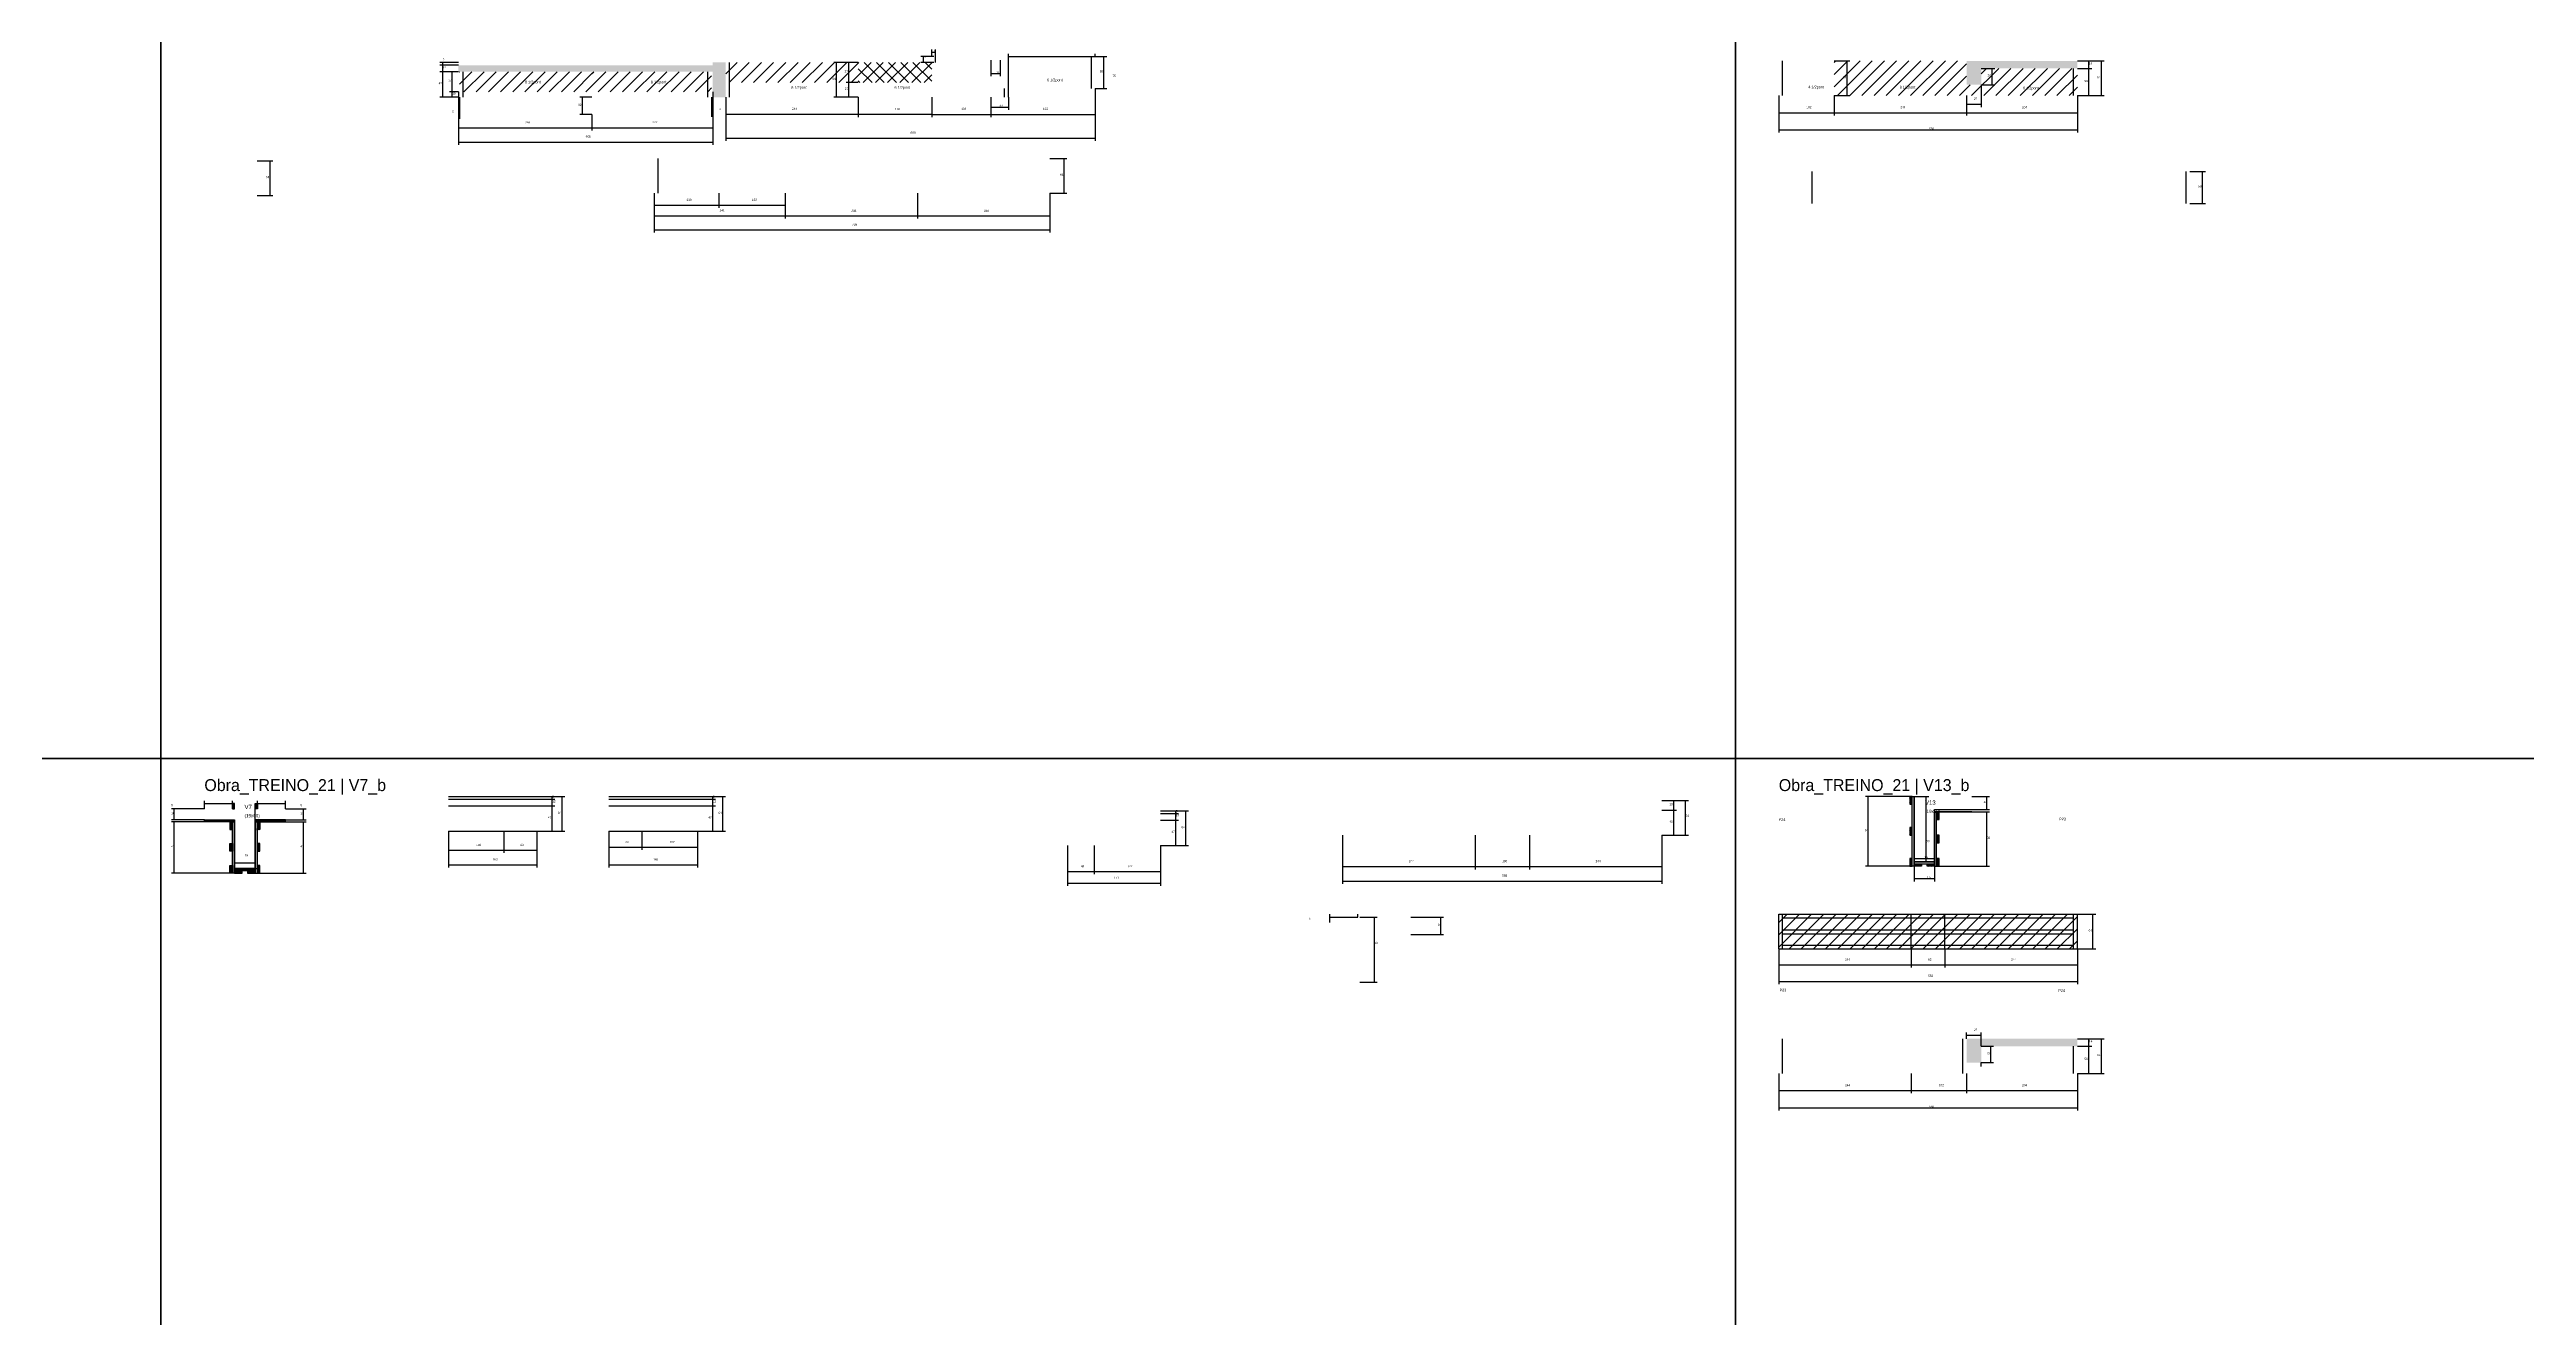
# Model space of a CAD drawing. Header units: metres. Extents: x -41 to 34800, y -36000 to 1848.
# Drawn here: x 8495 to 13057, y -24429 to -22095 of the extents above; entities that cross this region are included whole.
import ezdxf

# ---------------------------------------------------------------- set-up
doc = ezdxf.new("R2010")
doc.units = ezdxf.units.M
for name, color, linetype in [('CELL_BORDER', 8, 'Continuous'), ('COTA', 4, 'Continuous'), ('Cota Seção (2x)', 4, 'Continuous'), ('Hachura', 253, 'Continuous'), ('LABEL_ID', 3, 'Continuous'), ('Madeira', 126, 'Continuous'), ('NOMENCLATURA', 7, 'Continuous'), ('Painéis', 200, 'Continuous'), ('SARR_2.2x7', 40, 'Continuous'), ('Texto Seção', 7, 'Continuous')]:
    doc.layers.add(name, color=color, linetype=linetype)

msp = doc.modelspace()

# ---------------------------------------------------------------- hatches: boundary and pattern name
at = {"layer": 'COTA'}
h = msp.add_hatch(dxfattribs=at)
h.set_pattern_fill('AR-CONC', scale=0.03)
h.paths.add_polyline_path([(9716.4, -22182.7), (9740.4, -22182.7), (9740.4, -22118.7), (9716.4, -22118.7), (9716.4, -22123.7), (9247.9, -22123.7), (9247.9, -22135.7), (9716.4, -22135.7)])
h = msp.add_hatch(dxfattribs=at)
h.set_pattern_fill('AR-CONC', scale=0.03)
h.paths.add_polyline_path([(12053, -22129.7), (12230, -22129.7), (12230, -22115.7), (12026, -22115.7), (12026, -22159.7), (12053, -22159.7)])
h = msp.add_hatch(dxfattribs=at)
h.set_pattern_fill('AR-CONC', scale=0.03)
h.paths.add_polyline_path([(12053, -23929.8), (12230, -23929.8), (12230, -23915.8), (12026, -23915.8), (12026, -23959.8), (12053, -23959.8)])
at = {"layer": 'Hachura'}
h = msp.add_hatch(dxfattribs=at)
h.set_pattern_fill('ANSI31', scale=5)
h.paths.add_polyline_path([(9984.4, -22155.7), (9984.4, -22118.7), (9740.4, -22118.7), (9740.4, -22155.7)])
h = msp.add_hatch(dxfattribs=at)
h.set_pattern_fill('ANSI37', scale=5)
h.paths.add_polyline_path([(10119.9, -22155.7), (10119.9, -22118.7), (9984.4, -22118.7), (9984.4, -22155.7)])
h = msp.add_hatch(dxfattribs=at)
h.set_pattern_fill('ANSI31', scale=5)
h.paths.add_polyline_path([(12026, -22179.7), (12026, -22115.7), (11782, -22115.7), (11782, -22179.7)])
h = msp.add_hatch(dxfattribs=at)
h.set_pattern_fill('ANSI31', scale=5)
h.paths.add_polyline_path([(9493.9, -22135.7), (9249.9, -22135.7), (9249.9, -22172.7), (9493.9, -22172.7)])
h = msp.add_hatch(dxfattribs=at)
h.set_pattern_fill('ANSI31', scale=5)
h.paths.add_polyline_path([(9493.9, -22135.7), (9493.9, -22172.7), (9714.4, -22172.7), (9714.4, -22135.7)])
h = msp.add_hatch(dxfattribs=at)
h.set_pattern_fill('ANSI31', scale=5)
h.paths.add_polyline_path([(12053, -22129.7), (12053, -22159.7), (12026, -22159.7), (12026, -22179.7), (12230, -22179.7), (12230, -22129.7)])
h = msp.add_hatch(color=8, dxfattribs=at)
h.dxf.hatch_style = 1
h.paths.add_polyline_path([(8835.6, -23482.8), (8831.6, -23482.8), (8831.6, -23482.8), (8831.6, -23492.8), (8831.6, -23492.8), (8835.6, -23492.8), (8835.6, -23492.8), (8835.6, -23482.8)])
h = msp.add_hatch(color=8, dxfattribs=at)
h.dxf.hatch_style = 1
h.paths.add_polyline_path([(8873.6, -23482.8), (8877.6, -23482.8), (8877.6, -23482.8), (8877.6, -23492.8), (8877.6, -23492.8), (8873.6, -23492.8), (8873.6, -23492.8), (8873.6, -23482.8)])
h = msp.add_hatch(color=8, dxfattribs=at)
h.dxf.hatch_style = 1
h.paths.add_polyline_path([(8780, -23516.8), (8780, -23512.8), (8780, -23512.8), (8835.6, -23512.8), (8835.6, -23512.8), (8835.6, -23516.8), (8835.6, -23516.8), (8780, -23516.8)])
h = msp.add_hatch(dxfattribs=at)
h.set_pattern_fill('ANSI31', scale=0.5)
h.paths.add_polyline_path([(8831.6, -23516.8), (8827.2, -23516.8), (8827.2, -23516.8), (8827.2, -23530.8), (8827.2, -23530.8), (8831.6, -23530.8), (8831.6, -23530.8), (8831.6, -23516.8)])
h = msp.add_hatch(color=8, dxfattribs=at)
h.dxf.hatch_style = 1
h.paths.add_polyline_path([(8831.6, -23516.8), (8835.6, -23516.8), (8835.6, -23516.8), (8835.6, -23610.8), (8835.6, -23610.8), (8831.6, -23610.8), (8831.6, -23610.8), (8831.6, -23516.8)])
h = msp.add_hatch(color=8, dxfattribs=at)
h.dxf.hatch_style = 1
h.paths.add_polyline_path([(8929.2, -23516.8), (8929.2, -23512.8), (8929.2, -23512.8), (8873.6, -23512.8), (8873.6, -23512.8), (8873.6, -23516.8), (8873.6, -23516.8), (8929.2, -23516.8)])
h = msp.add_hatch(color=8, dxfattribs=at)
h.dxf.hatch_style = 1
h.paths.add_polyline_path([(8877.6, -23516.8), (8873.6, -23516.8), (8873.6, -23516.8), (8873.6, -23610.8), (8873.6, -23610.8), (8877.6, -23610.8), (8877.6, -23610.8), (8877.6, -23516.8)])
h = msp.add_hatch(dxfattribs=at)
h.set_pattern_fill('ANSI31', scale=0.5)
h.paths.add_polyline_path([(8877.6, -23516.8), (8882, -23516.8), (8882, -23516.8), (8882, -23530.8), (8882, -23530.8), (8877.6, -23530.8), (8877.6, -23530.8), (8877.6, -23516.8)])
h = msp.add_hatch(dxfattribs=at)
h.set_pattern_fill('ANSI31', scale=0.5)
h.paths.add_polyline_path([(8831.6, -23570.3), (8827.2, -23570.3), (8827.2, -23570.3), (8827.2, -23556.3), (8827.2, -23556.3), (8831.6, -23556.3), (8831.6, -23556.3), (8831.6, -23570.3)])
h = msp.add_hatch(dxfattribs=at)
h.set_pattern_fill('ANSI31', scale=0.5)
h.paths.add_polyline_path([(8877.6, -23570.3), (8882, -23570.3), (8882, -23570.3), (8882, -23556.3), (8882, -23556.3), (8877.6, -23556.3), (8877.6, -23556.3), (8877.6, -23570.3)])
h = msp.add_hatch(dxfattribs=at)
h.set_pattern_fill('ANSI31', scale=0.5)
h.paths.add_polyline_path([(8831.6, -23610.8), (8827.2, -23610.8), (8827.2, -23610.8), (8827.2, -23596.8), (8827.2, -23596.8), (8831.6, -23596.8), (8831.6, -23596.8), (8831.6, -23610.8)])
h = msp.add_hatch(color=8, dxfattribs=at)
h.dxf.hatch_style = 1
h.paths.add_polyline_path([(8873.6, -23606.4), (8873.6, -23602.8), (8873.6, -23602.8), (8835.6, -23602.8), (8835.6, -23602.8), (8835.6, -23606.4), (8835.6, -23606.4), (8873.6, -23606.4)])
h = msp.add_hatch(dxfattribs=at)
h.set_pattern_fill('ANSI31', scale=0.5)
h.paths.add_polyline_path([(8849.6, -23610.8), (8849.6, -23606.4), (8849.6, -23606.4), (8835.6, -23606.4), (8835.6, -23606.4), (8835.6, -23610.8), (8835.6, -23610.8), (8849.6, -23610.8)])
h = msp.add_hatch(dxfattribs=at)
h.set_pattern_fill('ANSI31', scale=0.5)
h.paths.add_polyline_path([(8873.6, -23610.8), (8873.6, -23606.4), (8873.6, -23606.4), (8859.6, -23606.4), (8859.6, -23606.4), (8859.6, -23610.8), (8859.6, -23610.8), (8873.6, -23610.8)])
h = msp.add_hatch(dxfattribs=at)
h.set_pattern_fill('ANSI31', scale=0.5)
h.paths.add_polyline_path([(8877.6, -23610.8), (8882, -23610.8), (8882, -23610.8), (8882, -23596.8), (8882, -23596.8), (8877.6, -23596.8), (8877.6, -23596.8), (8877.6, -23610.8)])
h = msp.add_hatch(dxfattribs=at)
h.set_pattern_fill('ANSI31', scale=5)
h.paths.add_polyline_path([(11924, -23750.6), (11924, -23686.6), (11680, -23686.6), (11680, -23750.6)])
h = msp.add_hatch(dxfattribs=at)
h.set_pattern_fill('ANSI31', scale=5)
h.paths.add_polyline_path([(11986, -23686.6), (11924, -23686.6), (11924, -23750.6), (11986, -23750.6)])
h = msp.add_hatch(dxfattribs=at)
h.set_pattern_fill('ANSI31', scale=5)
h.paths.add_polyline_path([(11986, -23686.6), (11986, -23750.6), (12230, -23750.6), (12230, -23686.6)])
at = {"layer": 'Madeira'}
h = msp.add_hatch(dxfattribs=at)
h.set_pattern_fill('ANSI31', scale=0.5)
h.paths.add_polyline_path([(11921.1, -23470), (11925.5, -23470), (11925.5, -23484), (11921.1, -23484)])
h = msp.add_hatch(dxfattribs=at)
h.set_pattern_fill('ANSI31', scale=0.5)
h.paths.add_polyline_path([(11921.1, -23527), (11925.5, -23527), (11925.5, -23541), (11921.1, -23541)])
h = msp.add_hatch(dxfattribs=at)
h.set_pattern_fill('ANSI31', scale=0.5)
h.paths.add_polyline_path([(11970.7, -23498), (11975.1, -23498), (11975.1, -23512), (11970.7, -23512)])
h = msp.add_hatch(dxfattribs=at)
h.set_pattern_fill('ANSI31', scale=0.5)
h.paths.add_polyline_path([(11970.7, -23541), (11975.1, -23541), (11975.1, -23555), (11970.7, -23555)])
h = msp.add_hatch(dxfattribs=at)
h.set_pattern_fill('ANSI31', scale=0.5)
h.paths.add_polyline_path([(11921.1, -23584), (11925.5, -23584), (11925.5, -23598), (11921.1, -23598)])
h = msp.add_hatch(dxfattribs=at)
h.set_pattern_fill('ANSI31', scale=0.5)
h.paths.add_polyline_path([(11970.7, -23584), (11975.1, -23584), (11975.1, -23598), (11970.7, -23598)])
h = msp.add_hatch(dxfattribs=at)
h.set_pattern_fill('ANSI31', scale=0.5)
h.paths.add_polyline_path([(11943.1, -23593.6), (11943.1, -23598), (11929.1, -23598), (11929.1, -23593.6)])
h = msp.add_hatch(dxfattribs=at)
h.set_pattern_fill('ANSI31', scale=0.5)
h.paths.add_polyline_path([(11967.1, -23593.6), (11967.1, -23598), (11953.1, -23598), (11953.1, -23593.6)])

# ---------------------------------------------------------------- linework, layer by layer
at = {"layer": 'CELL_BORDER'}
for points in [[(5800, -23400), (8700, -23400), (8700, -21600), (5800, -21600)], [(8700, -23400), (11600, -23400), (11600, -21600), (8700, -21600)], [(11600, -23400), (14500, -23400), (14500, -21600), (11600, -21600)], [(5800, -25200), (8700, -25200), (8700, -23400), (5800, -23400)], [(8700, -25200), (11600, -25200), (11600, -23400), (8700, -23400)], [(11600, -25200), (14500, -25200), (14500, -23400), (11600, -23400)]]:
    msp.add_lwpolyline(points, close=True, dxfattribs=at)
at = {"layer": 'COTA'}
for p, q in [((9247.9, -22118.7), (9214, -22118.7)), ((9247.9, -22123.7), (9214, -22123.7)), ((9247.9, -22123.7), (9214, -22123.7)), ((9219, -22123.7), (9219, -22118.7)), ((9219, -22135.7), (9219, -22123.7)), ((9984.4, -22118.7), (9939.5, -22118.7)), ((9944.5, -22182.7), (9944.5, -22118.7)), ((9984.4, -22118.7), (9962, -22118.7)), ((9967, -22155.7), (9967, -22118.7)), ((10123.9, -22107.7), (10099.5, -22107.7)), ((10123.9, -22118.7), (10099.5, -22118.7)), ((10104.5, -22118.7), (10104.5, -22107.7)), ((10119.9, -22107.7), (10119.9, -22095)), ((10119.9, -22100), (10126.9, -22100)), ((10126.9, -22107.7), (10126.9, -22095)), ((10228.4, -22114.7), (10228.4, -22143.8)), ((10245.9, -22114.7), (10245.9, -22143.8)), ((10260.9, -22182.7), (10260.9, -22102.7)), ((10260.9, -22107.7), (10420.9, -22107.7)), ((10420.9, -22107.7), (10420.9, -22102.7)), ((10420.9, -22107.7), (10442, -22107.7)), ((10437, -22166.7), (10437, -22107.7)), ((11782, -22115.7), (11810.9, -22115.7)), ((11805.9, -22179.7), (11805.9, -22115.7)), ((12230, -22115.7), (12256.3, -22115.7)), ((12230, -22115.7), (12279.5, -22115.7)), ((12251.3, -22129.7), (12251.3, -22115.7)), ((12274.5, -22179.7), (12274.5, -22115.7)), ((9247.9, -22135.7), (9214, -22135.7)), ((9247.9, -22135.7), (9214, -22135.7)), ((9219, -22182.7), (9219, -22135.7)), ((9247.9, -22135.7), (9231.5, -22135.7)), ((9247.9, -22172.7), (9231.5, -22172.7)), ((9247.9, -22172.7), (9231.5, -22172.7)), ((9236.5, -22172.7), (9236.5, -22135.7)), ((9236.5, -22182.7), (9236.5, -22172.7)), ((9247.9, -22172.7), (9247.9, -22244)), ((9247.9, -22172.7), (9247.9, -22270.2)), ((9716.4, -22172.7), (9716.4, -22244)), ((9716.4, -22172.7), (9716.4, -22270.2)), ((9984.4, -22155.7), (9962, -22155.7)), ((9984.4, -22155.7), (9962, -22155.7)), ((9967, -22182.7), (9967, -22155.7)), ((10228.4, -22138.8), (10245.9, -22138.8)), ((10420.9, -22166.7), (10420.9, -22219.2)), ((10420.9, -22166.7), (10420.9, -22263.2)), ((10420.9, -22166.7), (10442, -22166.7)), ((12053, -22129.7), (12077.9, -22129.7)), ((12053, -22159.7), (12077.9, -22159.7)), ((12053, -22159.7), (12053, -22200.7)), ((12072.9, -22159.7), (12072.9, -22129.7)), ((12230, -22129.7), (12256.3, -22129.7)), ((12230, -22129.7), (12256.3, -22129.7)), ((12251.3, -22179.7), (12251.3, -22129.7)), ((9247.9, -22182.7), (9214, -22182.7)), ((9247.9, -22182.7), (9231.5, -22182.7)), ((9247.9, -22182.7), (9247.9, -22222.7)), ((9247.9, -22217.7), (9249.9, -22217.7)), ((9249.9, -22182.7), (9249.9, -22222.7)), ((9493.9, -22182.7), (9471.7, -22182.7)), ((9493.9, -22214.7), (9471.7, -22214.7)), ((9476.7, -22214.7), (9476.7, -22182.7)), ((9493.9, -22214.7), (9493.9, -22244)), ((9493.9, -22214.7), (9493.9, -22244)), ((9714.4, -22182.7), (9714.4, -22218.8)), ((9714.4, -22213.8), (9716.4, -22213.8)), ((9716.4, -22182.7), (9716.4, -22218.8)), ((9740.4, -22182.7), (9740.4, -22263.2)), ((9740.4, -22197.7), (9740.4, -22219.1)), ((9740.4, -22214.1), (9984.4, -22214.1)), ((9984.4, -22182.7), (9939.5, -22182.7)), ((9984.4, -22182.7), (9962, -22182.7)), ((9984.4, -22182.7), (9984.4, -22219.1)), ((9984.4, -22182.7), (9984.4, -22219.1)), ((9984.4, -22214.1), (10119.9, -22214.1)), ((10119.9, -22182.7), (10119.9, -22219.2)), ((10119.9, -22182.7), (10119.9, -22219.1)), ((10119.9, -22214.2), (10228.4, -22214.2)), ((10228.4, -22182.7), (10228.4, -22219.2)), ((10228.4, -22182.7), (10228.4, -22219.2)), ((10228.4, -22182.7), (10228.4, -22205.7)), ((10228.4, -22200.7), (10260.9, -22200.7)), ((10228.4, -22214.2), (10420.9, -22214.2)), ((10260.9, -22182.7), (10260.9, -22205.7)), ((11680, -22179.7), (11680, -22247.8)), ((11680, -22179.7), (11680, -22216.2)), ((11680, -22211.2), (11782, -22211.2)), ((11782, -22179.7), (11782, -22216.2)), ((11782, -22179.7), (11782, -22216.2)), ((11782, -22179.7), (11810.9, -22179.7)), ((11782, -22211.2), (12026, -22211.2)), ((12026, -22179.7), (12026, -22216.2)), ((12026, -22179.7), (12026, -22216.2)), ((12026, -22179.7), (12026, -22200.7)), ((12026, -22195.7), (12053, -22195.7)), ((12026, -22211.2), (12230, -22211.2)), ((12230, -22179.7), (12230, -22216.2)), ((12230, -22179.7), (12230, -22247.8)), ((12230, -22179.7), (12256.3, -22179.7)), ((12230, -22179.7), (12279.5, -22179.7)), ((9247.9, -22239), (9493.9, -22239)), ((9493.9, -22239), (9716.4, -22239)), ((9740.4, -22258.2), (10420.9, -22258.2)), ((11680, -22242.8), (12230, -22242.8)), ((8877, -22299.7), (8906, -22299.7)), ((8901, -22363.7), (8901, -22299.7)), ((9247.9, -22265.2), (9716.4, -22265.2)), ((10337.6, -22295.2), (10368.5, -22295.2)), ((10363.5, -22359.2), (10363.5, -22295.2)), ((12437.2, -22319.2), (12465.7, -22319.2)), ((12460.7, -22378.2), (12460.7, -22319.2)), ((8877, -22363.7), (8906, -22363.7)), ((9608.6, -22359.2), (9608.6, -22431.8)), ((9608.6, -22359.2), (9608.6, -22386.1)), ((9608.6, -22359.2), (9608.6, -22405.9)), ((9608.6, -22381.1), (9727.6, -22381.1)), ((9608.6, -22400.9), (9849.6, -22400.9)), ((9727.6, -22359.2), (9727.6, -22386.1)), ((9727.6, -22359.2), (9727.6, -22386.1)), ((9727.6, -22381.1), (9849.6, -22381.1)), ((9849.6, -22359.2), (9849.6, -22405.9)), ((9849.6, -22359.2), (9849.6, -22386.1)), ((9849.6, -22359.2), (9849.6, -22405.9)), ((9849.6, -22400.9), (10093.6, -22400.9)), ((10093.6, -22359.2), (10093.6, -22405.9)), ((10093.6, -22359.2), (10093.6, -22405.9)), ((10093.6, -22400.9), (10337.6, -22400.9)), ((10337.6, -22359.2), (10337.6, -22431.8)), ((10337.6, -22359.2), (10337.6, -22405.9)), ((10337.6, -22359.2), (10368.5, -22359.2)), ((12437.2, -22378.2), (12465.7, -22378.2)), ((9608.6, -22426.8), (10337.6, -22426.8)), ((8780, -23492.8), (8719.4, -23492.8)), ((8724.4, -23512.8), (8724.4, -23492.8)), ((8780, -23492.8), (8780, -23477.8)), ((8780, -23482.8), (8831.6, -23482.8)), ((8831.6, -23482.8), (8831.6, -23477.8)), ((8877.6, -23482.8), (8877.6, -23477.8)), ((8877.6, -23482.8), (8929.2, -23482.8)), ((8929.2, -23492.8), (8929.2, -23477.8)), ((8929.2, -23492.8), (8967.4, -23492.8)), ((8962.4, -23512.8), (8962.4, -23492.8)), ((9392.4, -23470), (9444.2, -23470)), ((9392.4, -23470), (9425.7, -23470)), ((9392.4, -23475), (9425.7, -23475)), ((9392.4, -23475), (9425.7, -23475)), ((9392.4, -23487), (9425.7, -23487)), ((9392.4, -23487), (9425.7, -23487)), ((9420.7, -23475), (9420.7, -23470)), ((9420.7, -23487), (9420.7, -23475)), ((9420.7, -23534), (9420.7, -23487)), ((9439.2, -23534), (9439.2, -23470)), ((9688.2, -23470), (9740, -23470)), ((9688.2, -23470), (9721.5, -23470)), ((9688.2, -23475), (9721.5, -23475)), ((9688.2, -23475), (9721.5, -23475)), ((9688.2, -23487), (9721.5, -23487)), ((9688.2, -23487), (9721.5, -23487)), ((9716.5, -23475), (9716.5, -23470)), ((9716.5, -23487), (9716.5, -23475)), ((9716.5, -23534), (9716.5, -23487)), ((9735, -23534), (9735, -23470)), ((11464.6, -23477.1), (11491.6, -23477.1)), ((11464.6, -23477.1), (11513.4, -23477.1)), ((11464.6, -23495.1), (11491.6, -23495.1)), ((11464.6, -23495.1), (11491.6, -23495.1)), ((11486.6, -23495.1), (11486.6, -23477.1)), ((11486.6, -23541.1), (11486.6, -23495.1)), ((11508.4, -23541.1), (11508.4, -23477.1)), ((11921.1, -23470), (11839.5, -23470)), ((11844.5, -23598), (11844.5, -23470)), ((12035.6, -23470), (12068.2, -23470)), ((12035.8, -23494), (12068.2, -23494)), ((12063.2, -23494), (12063.2, -23470)), ((8780, -23512.8), (8719.4, -23512.8)), ((8780, -23516.8), (8719.4, -23516.8)), ((8724.4, -23610.8), (8724.4, -23516.8)), ((8929.2, -23512.8), (8967.4, -23512.8)), ((8929.2, -23516.8), (8967.4, -23516.8)), ((8962.4, -23610.8), (8962.4, -23516.8)), ((9229.4, -23534), (9229.4, -23600.8)), ((9229.4, -23534), (9229.4, -23573.7)), ((9331.9, -23534), (9331.9, -23573.7)), ((9331.9, -23534), (9331.9, -23573.7)), ((9392.4, -23534), (9392.4, -23600.8)), ((9392.4, -23534), (9425.7, -23534)), ((9392.4, -23534), (9444.2, -23534)), ((9392.4, -23534), (9392.4, -23573.7)), ((9525.2, -23534), (9525.2, -23600.8)), ((9525.2, -23534), (9525.2, -23568.4)), ((9585.7, -23534), (9585.7, -23568.4)), ((9585.7, -23534), (9585.7, -23568.4)), ((9688.2, -23534), (9688.2, -23600.8)), ((9688.2, -23534), (9721.5, -23534)), ((9688.2, -23534), (9740, -23534)), ((9688.2, -23534), (9688.2, -23568.4)), ((10541.1, -23496.3), (10592.9, -23496.3)), ((10541.1, -23496.3), (10574.4, -23496.3)), ((10541.1, -23501.3), (10574.4, -23501.3)), ((10541.1, -23501.3), (10574.4, -23501.3)), ((10541.1, -23513.3), (10574.4, -23513.3)), ((10541.1, -23513.3), (10574.4, -23513.3)), ((10569.4, -23501.3), (10569.4, -23496.3)), ((10569.4, -23513.3), (10569.4, -23501.3)), ((10569.4, -23560.3), (10569.4, -23513.3)), ((10587.9, -23560.3), (10587.9, -23496.3)), ((10876.6, -23541.1), (10876.6, -23604.1)), ((10876.6, -23541.1), (10876.6, -23630.6)), ((11120.6, -23541.1), (11120.6, -23604.1)), ((11120.6, -23541.1), (11120.6, -23604.1)), ((11220.6, -23541.1), (11220.6, -23604.1)), ((11220.6, -23541.1), (11220.6, -23604.1)), ((11464.6, -23541.1), (11491.6, -23541.1)), ((11464.6, -23541.1), (11513.4, -23541.1)), ((11464.6, -23541.1), (11464.6, -23630.6)), ((12035.8, -23498), (12068.2, -23498)), ((12063.2, -23598), (12063.2, -23498)), ((9229.4, -23568.7), (9331.9, -23568.7)), ((9331.9, -23568.7), (9392.4, -23568.7)), ((9525.2, -23563.4), (9585.7, -23563.4)), ((9585.7, -23563.4), (9688.2, -23563.4)), ((10370.1, -23560.3), (10370.1, -23634.5)), ((10370.1, -23560.3), (10370.1, -23613.2)), ((10419.1, -23560.3), (10419.1, -23613.2)), ((10419.1, -23560.3), (10419.1, -23613.2)), ((10541.1, -23560.3), (10541.1, -23634.5)), ((10541.1, -23560.3), (10574.4, -23560.3)), ((10541.1, -23560.3), (10592.9, -23560.3)), ((10541.1, -23560.3), (10541.1, -23613.2)), ((11464.6, -23575.4), (11464.6, -23604.1)), ((8827.2, -23610.8), (8719.4, -23610.8)), ((8882, -23610.8), (8967.4, -23610.8)), ((9229.4, -23595.8), (9392.4, -23595.8)), ((9525.2, -23595.8), (9688.2, -23595.8)), ((10370.1, -23608.2), (10419.1, -23608.2)), ((10370.1, -23629.5), (10541.1, -23629.5)), ((10419.1, -23608.2), (10541.1, -23608.2)), ((10876.6, -23599.1), (11120.6, -23599.1)), ((10876.6, -23625.6), (11464.6, -23625.6)), ((11120.6, -23599.1), (11220.6, -23599.1)), ((11220.6, -23599.1), (11464.6, -23599.1)), ((11921.1, -23598), (11839.5, -23598)), ((11929.1, -23598), (11929.1, -23626.2)), ((11929.1, -23621.2), (11967.1, -23621.2)), ((11967.1, -23598), (11967.1, -23626.2)), ((11975.1, -23598), (12068.2, -23598)), ((10852.8, -23701.8), (10852.8, -23686.8)), ((10852.8, -23691.8), (10904.4, -23691.8)), ((10904.4, -23691.8), (10904.4, -23686.8)), ((11002, -23691.8), (11062.6, -23691.8)), ((11002, -23723.8), (11062.6, -23723.8)), ((11057.6, -23723.8), (11057.6, -23691.8)), ((12230, -23686.6), (12263.7, -23686.6)), ((12258.7, -23750.6), (12258.7, -23686.6)), ((11680, -23750.6), (11680, -23785)), ((11680, -23750.6), (11680, -23815.3)), ((11924, -23750.6), (11924, -23785)), ((11924, -23750.6), (11924, -23785)), ((11986, -23750.6), (11986, -23785)), ((11986, -23750.6), (11986, -23785)), ((12230, -23750.6), (12230, -23785)), ((12230, -23750.6), (12263.7, -23750.6)), ((12230, -23750.6), (12230, -23815.3)), ((11680, -23780), (11924, -23780)), ((11680, -23810.3), (12230, -23810.3)), ((11924, -23780), (11986, -23780)), ((11986, -23780), (12230, -23780)), ((12026, -23915.8), (12026, -23904.2)), ((12053, -23929.8), (12053, -23904.2)), ((12026, -23909.2), (12053, -23909.2)), ((12053, -23929.8), (12075.7, -23929.8)), ((12070.7, -23959.8), (12070.7, -23929.8)), ((12230, -23915.8), (12256.3, -23915.8)), ((12230, -23915.8), (12279.5, -23915.8)), ((12230, -23929.8), (12256.3, -23929.8)), ((12230, -23929.8), (12256.3, -23929.8)), ((12251.3, -23929.8), (12251.3, -23915.8)), ((12251.3, -23979.8), (12251.3, -23929.8)), ((12274.5, -23979.8), (12274.5, -23915.8)), ((11680, -23979.8), (11680, -24047.9)), ((11680, -23979.8), (11680, -24016.3)), ((11924, -23979.8), (11924, -24016.3)), ((11924, -23979.8), (11924, -24016.3)), ((12026, -23979.8), (12026, -24016.3)), ((12026, -23979.8), (12026, -24016.3)), ((12053, -23959.8), (12075.7, -23959.8)), ((12230, -23979.8), (12230, -24016.3)), ((12230, -23979.8), (12230, -24047.9)), ((12230, -23979.8), (12256.3, -23979.8)), ((12230, -23979.8), (12279.5, -23979.8)), ((11680, -24011.3), (11924, -24011.3)), ((11680, -24042.9), (12230, -24042.9)), ((11924, -24011.3), (12026, -24011.3)), ((12026, -24011.3), (12230, -24011.3))]:
    msp.add_line(p, q, dxfattribs=at)
at = {"layer": 'Cota Seção (2x)'}
for p, q in [((8873.6, -23602.8), (8873.6, -23482.8)), ((8873.6, -23482.8), (8878.6, -23482.8)), ((11929.1, -23470), (11956.2, -23470)), ((11951.2, -23590), (11951.2, -23470)), ((8835.6, -23602.8), (8835.6, -23586.8)), ((8873.6, -23602.8), (8873.6, -23586.8)), ((11929.1, -23590), (11929.1, -23579.3)), ((11929.1, -23584.3), (11967.1, -23584.3)), ((11967.1, -23590), (11967.1, -23579.3)), ((8835.6, -23591.8), (8873.6, -23591.8)), ((8873.6, -23602.8), (8878.6, -23602.8)), ((11929.1, -23590), (11956.2, -23590)), ((10908.4, -23691.8), (10940.2, -23691.8)), ((10935.2, -23811.8), (10935.2, -23691.8)), ((10908.4, -23811.8), (10940.2, -23811.8))]:
    msp.add_line(p, q, dxfattribs=at)
at = {"layer": 'Madeira'}
for points in [[(11921.1, -23470), (11921.1, -23484), (11925.5, -23484), (11925.5, -23470)], [(8831.6, -23516.8), (8827.2, -23516.8), (8827.2, -23530.8), (8831.6, -23530.8)], [(8877.6, -23516.8), (8882, -23516.8), (8882, -23530.8), (8877.6, -23530.8)], [(11921.1, -23527), (11921.1, -23541), (11925.5, -23541), (11925.5, -23527)], [(11970.7, -23498), (11970.7, -23512), (11975.1, -23512), (11975.1, -23498)], [(11970.7, -23541), (11970.7, -23555), (11975.1, -23555), (11975.1, -23541)], [(8831.6, -23570.3), (8827.2, -23570.3), (8827.2, -23556.3), (8831.6, -23556.3)], [(8877.6, -23570.3), (8882, -23570.3), (8882, -23556.3), (8877.6, -23556.3)], [(11921.1, -23584), (11921.1, -23598), (11925.5, -23598), (11925.5, -23584)], [(11970.7, -23584), (11970.7, -23598), (11975.1, -23598), (11975.1, -23584)], [(8831.6, -23610.8), (8827.2, -23610.8), (8827.2, -23596.8), (8831.6, -23596.8)], [(8849.6, -23610.8), (8849.6, -23606.4), (8835.6, -23606.4), (8835.6, -23610.8)], [(8873.6, -23610.8), (8873.6, -23606.4), (8859.6, -23606.4), (8859.6, -23610.8)], [(8877.6, -23610.8), (8882, -23610.8), (8882, -23596.8), (8877.6, -23596.8)], [(11929.1, -23593.6), (11943.1, -23593.6), (11943.1, -23598), (11929.1, -23598)], [(11953.1, -23593.6), (11967.1, -23593.6), (11967.1, -23598), (11953.1, -23598)]]:
    msp.add_lwpolyline(points, close=True, dxfattribs=at)
at = {"layer": 'Painéis'}
for p, q in [((8831.6, -23492.8), (8831.6, -23482.8)), ((8877.6, -23492.8), (8877.6, -23482.8)), ((9229.4, -23470), (9392.4, -23470)), ((9229.4, -23475), (9392.4, -23475)), ((9229.4, -23487), (9392.4, -23487)), ((9525.2, -23470), (9688.2, -23470)), ((9525.2, -23475), (9688.2, -23475)), ((9525.2, -23487), (9688.2, -23487)), ((11925.5, -23598), (11925.5, -23470)), ((11929.1, -23598), (11929.1, -23470)), ((11967.1, -23494), (12035.8, -23494)), ((11967.1, -23498), (11967.1, -23494)), ((8780, -23512.8), (8835.6, -23512.8)), ((8780, -23516.8), (8780, -23512.8)), ((8835.6, -23516.8), (8835.6, -23512.8)), ((8835.6, -23610.8), (8835.6, -23516.8)), ((8873.6, -23512.8), (8929.2, -23512.8)), ((8873.6, -23516.8), (8873.6, -23512.8)), ((8873.6, -23610.8), (8873.6, -23516.8)), ((8929.2, -23516.8), (8929.2, -23512.8)), ((9229.4, -23534), (9392.4, -23534)), ((9525.2, -23534), (9688.2, -23534)), ((11967.1, -23498), (12035.8, -23498)), ((11967.1, -23598), (11967.1, -23498)), ((11970.7, -23598), (11970.7, -23498)), ((11929.1, -23590), (11967.1, -23590)), ((11929.1, -23593.6), (11929.1, -23590)), ((11929.1, -23593.6), (11967.1, -23593.6)), ((11680, -23686.6), (12230, -23686.6)), ((11680, -23750.6), (11680, -23686.6)), ((11924, -23750.6), (11924, -23686.6)), ((11986, -23750.6), (11986, -23686.6)), ((12230, -23750.6), (12230, -23686.6)), ((11680, -23750.6), (12230, -23750.6))]:
    msp.add_line(p, q, dxfattribs=at)
for points in [[(8835.6, -23482.8), (8831.6, -23482.8), (8831.6, -23492.8), (8835.6, -23492.8)], [(8873.6, -23482.8), (8877.6, -23482.8), (8877.6, -23492.8), (8873.6, -23492.8)], [(11925.5, -23598), (11925.5, -23470), (11929.1, -23470), (11929.1, -23598)], [(8780, -23516.8), (8780, -23512.8), (8835.6, -23512.8), (8835.6, -23516.8)], [(8831.6, -23516.8), (8835.6, -23516.8), (8835.6, -23610.8), (8831.6, -23610.8)], [(8929.2, -23516.8), (8929.2, -23512.8), (8873.6, -23512.8), (8873.6, -23516.8)], [(8877.6, -23516.8), (8873.6, -23516.8), (8873.6, -23610.8), (8877.6, -23610.8)], [(11970.7, -23598), (11970.7, -23498), (11967.1, -23498), (11967.1, -23598)], [(8873.6, -23606.4), (8873.6, -23602.8), (8835.6, -23602.8), (8835.6, -23606.4)], [(11967.1, -23590), (11929.1, -23590), (11929.1, -23593.6), (11967.1, -23593.6)]]:
    msp.add_lwpolyline(points, close=True, dxfattribs=at)
msp.add_lwpolyline([(12035.8, -23498), (11967.1, -23498), (11967.1, -23494), (12035.8, -23494)], dxfattribs=at)
at = {"layer": 'SARR_2.2x7'}
for p, q in [((9747.4, -22155.7), (9747.4, -22118.7)), ((10126.9, -22118.7), (10126.9, -22107.7)), ((10413.9, -22166.7), (10413.9, -22107.7)), ((11687, -22179.7), (11687, -22115.7)), ((9256.9, -22172.7), (9256.9, -22135.7)), ((9256.9, -22182.7), (9256.9, -22172.7)), ((9707.4, -22172.7), (9707.4, -22135.7)), ((9707.4, -22182.7), (9707.4, -22172.7)), ((9747.4, -22182.7), (9747.4, -22155.7)), ((10253.9, -22182.7), (10253.9, -22166.7)), ((12223, -22179.7), (12223, -22129.7)), ((9615.6, -22359.2), (9615.6, -22295.2)), ((11741.2, -22378.2), (11741.2, -22319.2)), ((12430.2, -22378.2), (12430.2, -22319.2)), ((11687, -23750.6), (11687, -23686.6)), ((11687, -23693.6), (11924, -23693.6)), ((11687, -23715.6), (11924, -23715.6)), ((11687, -23722.6), (11924, -23722.6)), ((11924, -23693.6), (11986, -23693.6)), ((11924, -23715.6), (11986, -23715.6)), ((11924, -23722.6), (11986, -23722.6)), ((11986, -23693.6), (12223, -23693.6)), ((11986, -23715.6), (12223, -23715.6)), ((11986, -23722.6), (12223, -23722.6)), ((12223, -23750.6), (12223, -23686.6)), ((11687, -23743.6), (11924, -23743.6)), ((11924, -23743.6), (11986, -23743.6)), ((11986, -23743.6), (12223, -23743.6)), ((11687, -23979.8), (11687, -23915.8)), ((12019, -23979.8), (12019, -23915.8)), ((12223, -23979.8), (12223, -23929.8)), ((12053, -23966.8), (12053, -23959.8))]:
    msp.add_line(p, q, dxfattribs=at)

# ---------------------------------------------------------------- texts
at = {"layer": 'COTA'}
for s, p in [('5', (9219, -22114.5)), ('12', (9219, -22129.7)), ('11', (10104.5, -22113.2)), ('7', (10123.4, -22100)), ('14', (12251.3, -22122.7)), ('47', (9211.5, -22159.2)), ('37', (9228.8, -22154.2)), ('64', (9936.9, -22150.7)), ('37', (9959.3, -22137.2)), ('27', (9959.5, -22169.2)), ('18', (10237.2, -22138.8)), ('59', (10429.4, -22137.2)), ('75', (10452.6, -22145.2)), ('64', (11798.3, -22147.7)), ('30', (12064.7, -22144.7)), ('50', (12243.2, -22154.7)), ('64', (12266.4, -22147.7)), ('2', (9236.2, -22210.2)), ('10', (9236.5, -22177.7)), ('32', (9468.5, -22198.7)), ('2', (9728.2, -22206.3)), ('244', (9862.4, -22206.1)), ('136', (10052.2, -22206.4)), ('108', (10174.2, -22206.1)), ('32', (10244.7, -22200.7)), ('192', (10324.7, -22206.1)), ('102', (11731, -22203.1)), ('244', (11904, -22203.1)), ('27', (12039.5, -22187.6)), ('204', (12128, -22203.1)), ('246', (9370.9, -22230.9)), ('468', (9482.2, -22257)), ('222', (9605.2, -22230.9)), ('680', (10080.7, -22250)), ('550', (11957, -22242.8)), ('64', (8893.4, -22331.7)), ('64', (10355.9, -22327.2)), ('59', (12452.6, -22348.7)), ('119', (9668.1, -22373.5)), ('241', (9729.1, -22392.8)), ('122', (9788.6, -22373.5)), ('244', (9971.6, -22393.4)), ('244', (10215.6, -22393.4)), ('729', (9973.1, -22419.2)), ('5', (8718.9, -23487.8)), ('5', (8956.9, -23487.8)), ('5', (9420.7, -23472.5)), ('12', (9420.7, -23481)), ('5', (9716.5, -23472.5)), ('12', (9716.5, -23481)), ('5', (10569.4, -23498.8)), ('18', (11478.5, -23486.1)), ('12', (12057.1, -23482)), ('10', (8718.9, -23502.8)), ('10', (8956.9, -23502.8)), ('47', (9412.6, -23510.5)), ('64', (9431.1, -23502)), ('47', (9708.4, -23510.5)), ('64', (9726.9, -23502)), ('47', (10561.3, -23536.8)), ('12', (10569.4, -23507.3)), ('64', (10579.8, -23528.3)), ('46', (11478.5, -23518.1)), ('64', (11508.4, -23507.1)), ('64', (11838.4, -23534)), ('47', (8718.9, -23563.8)), ('47', (8956.9, -23563.8)), ('102', (9280.6, -23561.1)), ('163', (9310.9, -23587.6)), ('60', (9362.1, -23561.1)), ('60', (9555.4, -23555.8)), ('163', (9606.7, -23587.6)), ('102', (9636.9, -23555.8)), ('244', (10998.6, -23591)), ('100', (11170.6, -23591)), ('244', (11342.6, -23591)), ('50', (12063.2, -23548)), ('49', (10394.6, -23600.6)), ('171', (10455.6, -23621.4)), ('122', (10480.1, -23600.6)), ('588', (11170.6, -23617.4)), ('19', (11953.1, -23621.2)), ('5', (10814.1, -23696.8)), ('16', (11052.1, -23707.8)), ('64', (12250.6, -23718.6)), ('244', (11802, -23772)), ('62', (11955, -23771.9)), ('244', (12108, -23772)), ('550', (11955, -23802.2)), ('27', (12039.5, -23901.6)), ('30', (12063, -23944.8)), ('50', (12243.2, -23954.8)), ('14', (12251.3, -23922.8)), ('64', (12266.4, -23947.8)), ('244', (11802, -24003.2)), ('550', (11957, -24042.9)), ('102', (11975, -24003.2)), ('204', (12128, -24003.2))]:
    msp.add_text(s, height=4, dxfattribs=at).set_placement(p)
at = {"layer": 'Cota Seção (2x)'}
for s, p in [('60', (8873.6, -23532.5)), ('19', (8854.6, -23580.3)), ('19', (11948.1, -23584.3)), ('60', (11951.2, -23554)), ('60', (10935.2, -23741.5))]:
    msp.add_text(s, height=4, dxfattribs=at).set_placement(p)
at = {"layer": 'LABEL_ID'}
for s, p in [('Obra_TREINO_21 | V7_b', (8780, -23460)), ('Obra_TREINO_21 | V13_b', (11680, -23460))]:
    msp.add_text(s, height=22, dxfattribs=at).set_placement(p)
at = {"layer": 'NOMENCLATURA'}
for s, p in [('8 1/2pont', (9370.6, -22157.2)), ('8 1/2pont', (9602.3, -22157.2)), ('8 1/2pont', (9861.1, -22167.2)), ('6 1/2pont', (10051.3, -22167.2)), ('6 1/2pont', (10332.2, -22153.4)), ('4 1/2pont', (11734.3, -22166.4)), ('8 1/2pont', (11902.7, -22166.7)), ('6 1/2pont', (12129.9, -22168.3)), ('P24', (11679.8, -23514.9)), ('P23', (12196.5, -23514.1)), ('P23', (11681.5, -23828.8)), ('P24', (12195, -23829.6))]:
    msp.add_text(s, height=5, dxfattribs=at).set_placement(p)
at = {"layer": 'Texto Seção'}
for s, height, p in [('V7', 8, (8854, -23493.2)), ('V13', 8, (11949.3, -23485.2)), ('(19x60)', 6, (11949.3, -23500.2)), ('(19x60)', 6, (8854, -23508.2))]:
    msp.add_text(s, height=height, dxfattribs=at).set_placement(p)

doc.saveas('drawing.dxf')
